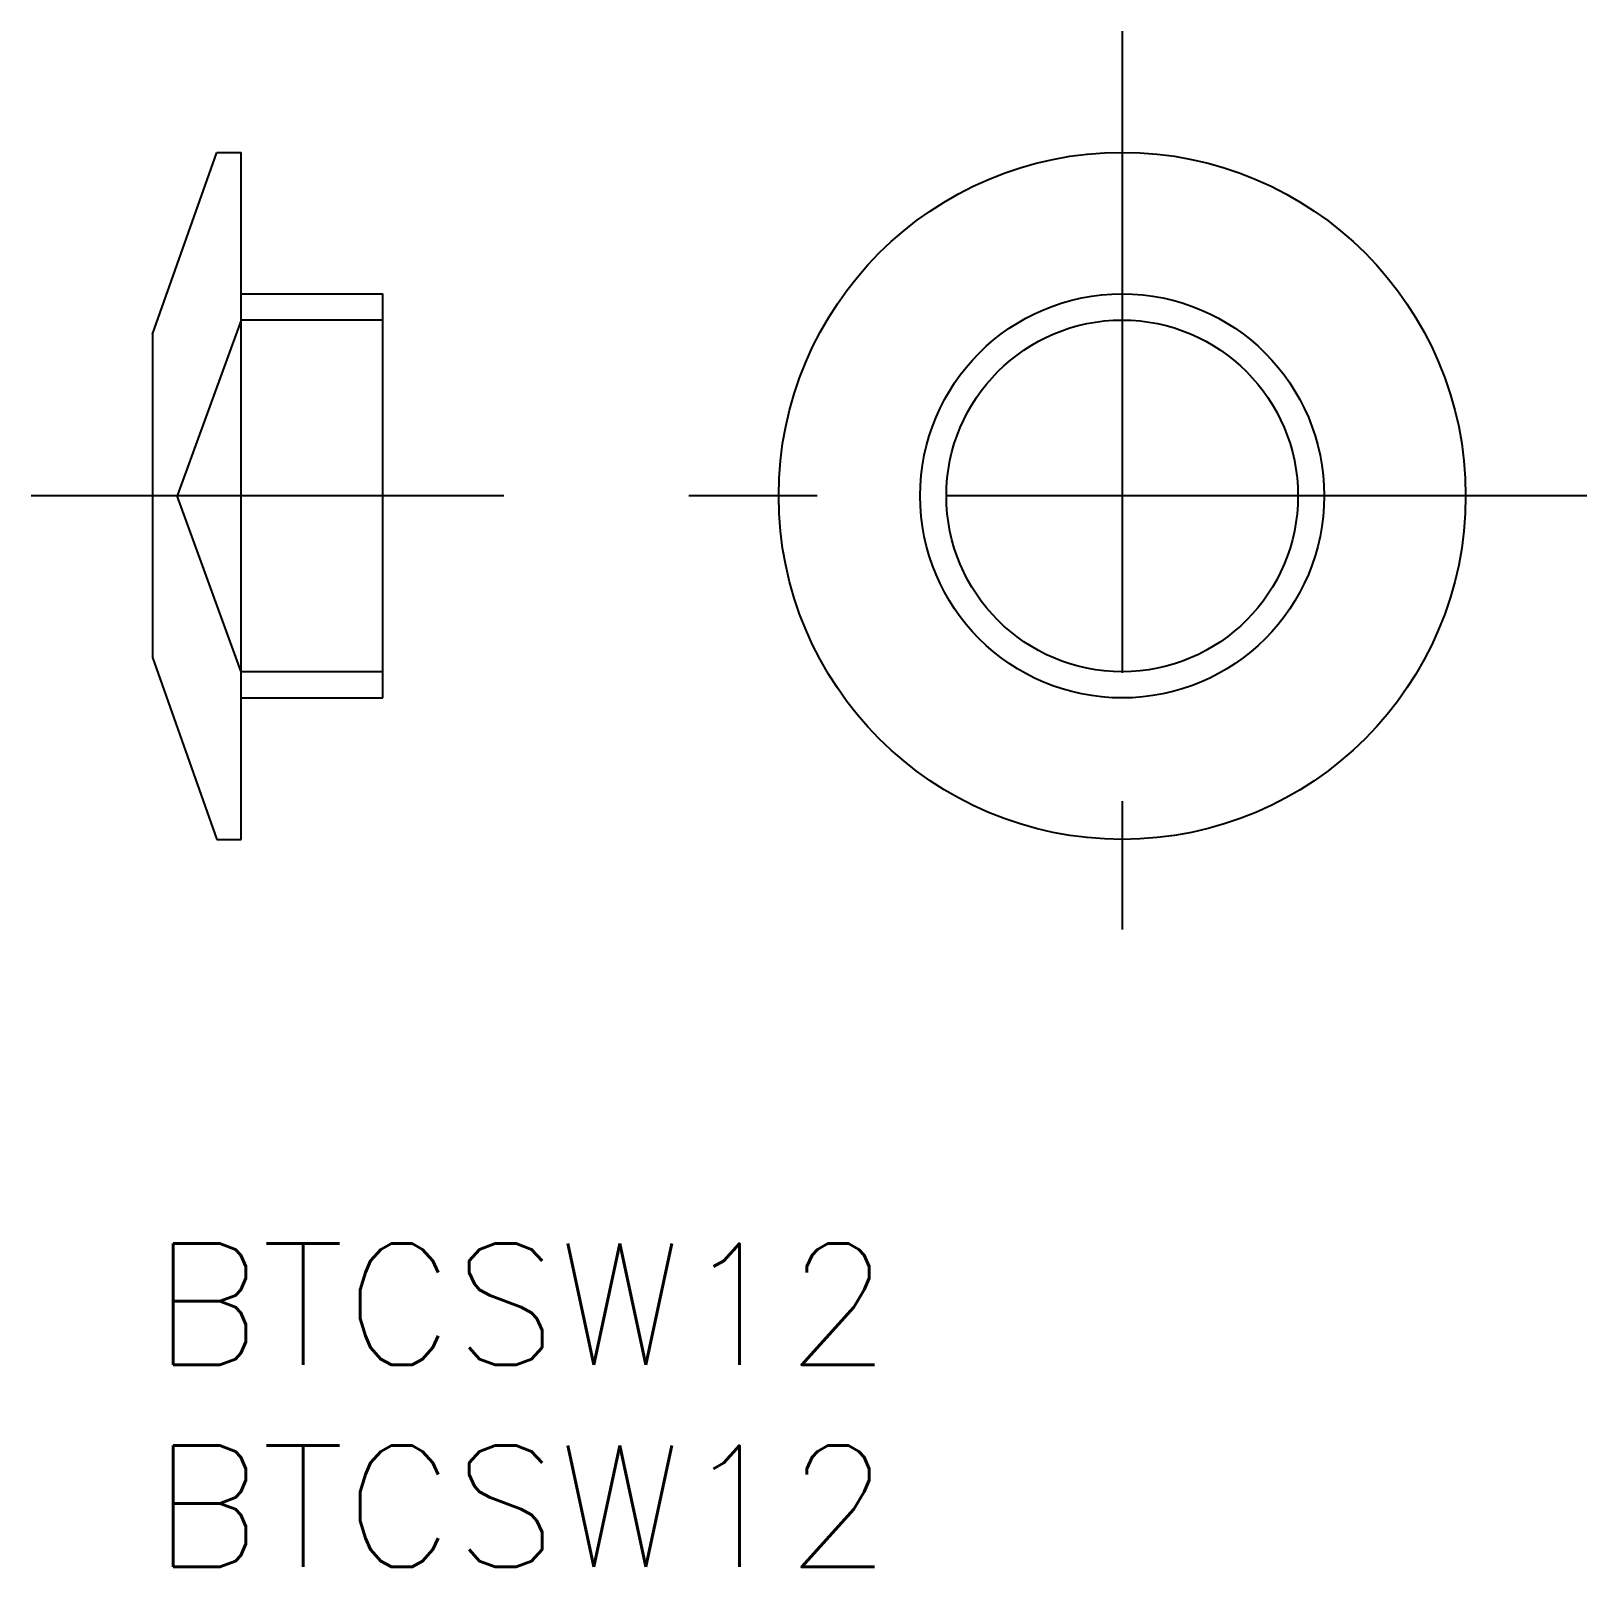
# Model space of a CAD drawing. Extents: x -3 to 35.5, y -8 to 30.
import ezdxf

# ---------------------------------------------------------------- set-up
doc = ezdxf.new("R2010")
doc.units = 0
doc.header["$LTSCALE"] = 0.5
doc.linetypes.add('CENTER', pattern=[50.8, 31.75, -6.35, 6.35, -6.35])
doc.linetypes.add('DASHED', pattern=[19.05, 12.7, -6.35])
for name, color, linetype in [('MSM_CENTER', 1, 'CENTER'), ('MSM_CONTINUOUS', 7, 'CONTINUOUS'), ('MSM_DASHED', 4, 'DASHED'), ('MSM_PART_NUMBER', 7, 'CONTINUOUS')]:
    doc.layers.add(name, color=color, linetype=linetype)
doc.styles.get("Standard").update_dxf_attribs({"font": 'txt.shx', "height": 1, "bigfont": 'bigfont.shx'})

# ---------------------------------------------------------------- blocks, each defined once
blk = doc.blocks.new('*U5')
at = {"layer": 'MSM_PART_NUMBER'}
blk.add_text('BTCSW12', height=3, dxfattribs=at).set_placement((0, -3))
blk = doc.blocks.new('*U6')
at = {"layer": 'MSM_PART_NUMBER'}
blk.add_text('BTCSW12', height=3, dxfattribs=at).set_placement((0, -8))

msp = doc.modelspace()

# ---------------------------------------------------------------- linework, layer by layer
at = {"layer": 'MSM_CENTER'}
for p, q in [((24, 30), (24, 7)), ((8.7, 18.5), (-3, 18.5)), ((35.5, 18.5), (12.5, 18.5))]:
    msp.add_line(p, q, dxfattribs=at)
at = {"layer": 'MSM_CONTINUOUS'}
for p, q in [((0, 22.5), (1.6, 27)), ((1.6, 27), (2.2, 27)), ((2.2, 10), (2.2, 27)), ((2.2, 23.5), (5.7, 23.5)), ((5.7, 13.5), (5.7, 23.5)), ((0, 22.5), (0, 14.5)), ((0, 14.5), (1.6, 10)), ((2.2, 13.5), (5.7, 13.5)), ((1.6, 10), (2.2, 10))]:
    msp.add_line(p, q, dxfattribs=at)
for radius in [8.5, 5, 4.35]:
    msp.add_circle((24, 18.5), radius, dxfattribs=at)
at = {"layer": 'MSM_DASHED'}
for p, q in [((2.2, 22.85), (0.617, 18.5)), ((5.7, 22.85), (2.2, 22.85)), ((2.2, 14.15), (0.617, 18.5)), ((5.7, 14.15), (2.2, 14.15))]:
    msp.add_line(p, q, dxfattribs=at)

# ---------------------------------------------------------------- block references
at = {"layer": 'MSM_CONTINUOUS'}
for name in ['*U5', '*U6']:
    msp.add_blockref(name, (0, 0), dxfattribs=at)

doc.saveas('drawing.dxf')
